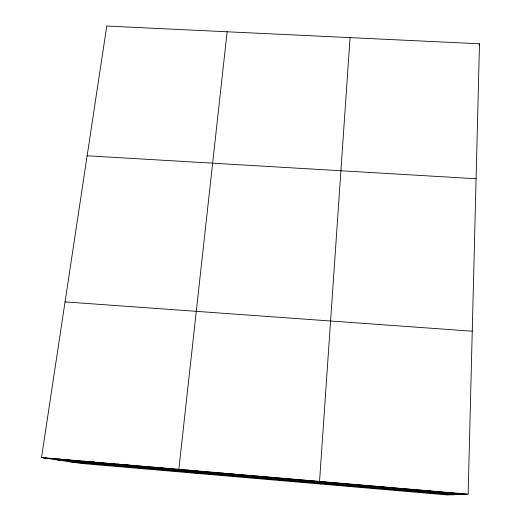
<?xml version="1.0" encoding="UTF-8"?>
<svg xmlns="http://www.w3.org/2000/svg" width="521" height="521" viewBox="0 0 521 521"><rect width="100%" height="100%" fill="white"/><g stroke="black" fill="none" stroke-linecap="round" stroke-linejoin="round"><path stroke-width="0.78" d="M468.151 494.168L479.489 43.784L106.766 26.05L41.511 457.562L80.976 463.416L447.519 494.95L468.151 494.168L41.511 457.562M350.066 37.623L319.542 481.417L320.278 484.002M227.136 31.774L178.846 469.343L199.387 473.602M479.033 45.132L479.489 43.784M365.162 485.513L365.579 485.37M374.319 486.301L374.827 486.165M383.495 487.083L384.094 486.959M392.678 487.871L393.375 487.754M401.88 488.665L402.668 488.548M411.095 489.453L411.981 489.349M420.323 490.248L421.307 490.15M429.565 491.043L430.646 490.951M438.819 491.837L439.998 491.752M448.093 492.632L449.369 492.56M457.379 493.426L458.754 493.361M87.144 155.779L476.09 178.736M65.047 301.893L472.254 331.2M44.298 457.972L466.686 494.227M57.564 459.945L459.73 494.488M69.977 461.788L453.244 494.735M49.996 458.291L52.706 458.695M58.495 459.021L61.126 459.418M67.007 459.75L69.553 460.141M75.532 460.479L78 460.87M84.07 461.215L86.453 461.593M92.627 461.945L94.92 462.322M101.191 462.681L103.405 463.045M109.768 463.416L111.898 463.775M118.352 464.152L120.403 464.504M126.955 464.895L128.921 465.24M135.571 465.631L137.453 465.969M144.2 466.373L145.997 466.705M152.842 467.116L154.555 467.435M161.497 467.858L163.125 468.171M170.165 468.6L171.709 468.907M187.54 470.092L188.908 470.385M196.248 470.841L197.531 471.127M204.968 471.59L206.166 471.87M213.701 472.339L214.808 472.606M222.447 473.088L223.47 473.355M231.207 473.836L232.145 474.097M239.979 474.592L240.832 474.839M248.764 475.347L249.526 475.588M257.569 476.103L258.24 476.337M266.381 476.858L266.967 477.086M275.205 477.614L275.707 477.835M284.049 478.369L284.459 478.584"/></g></svg>
